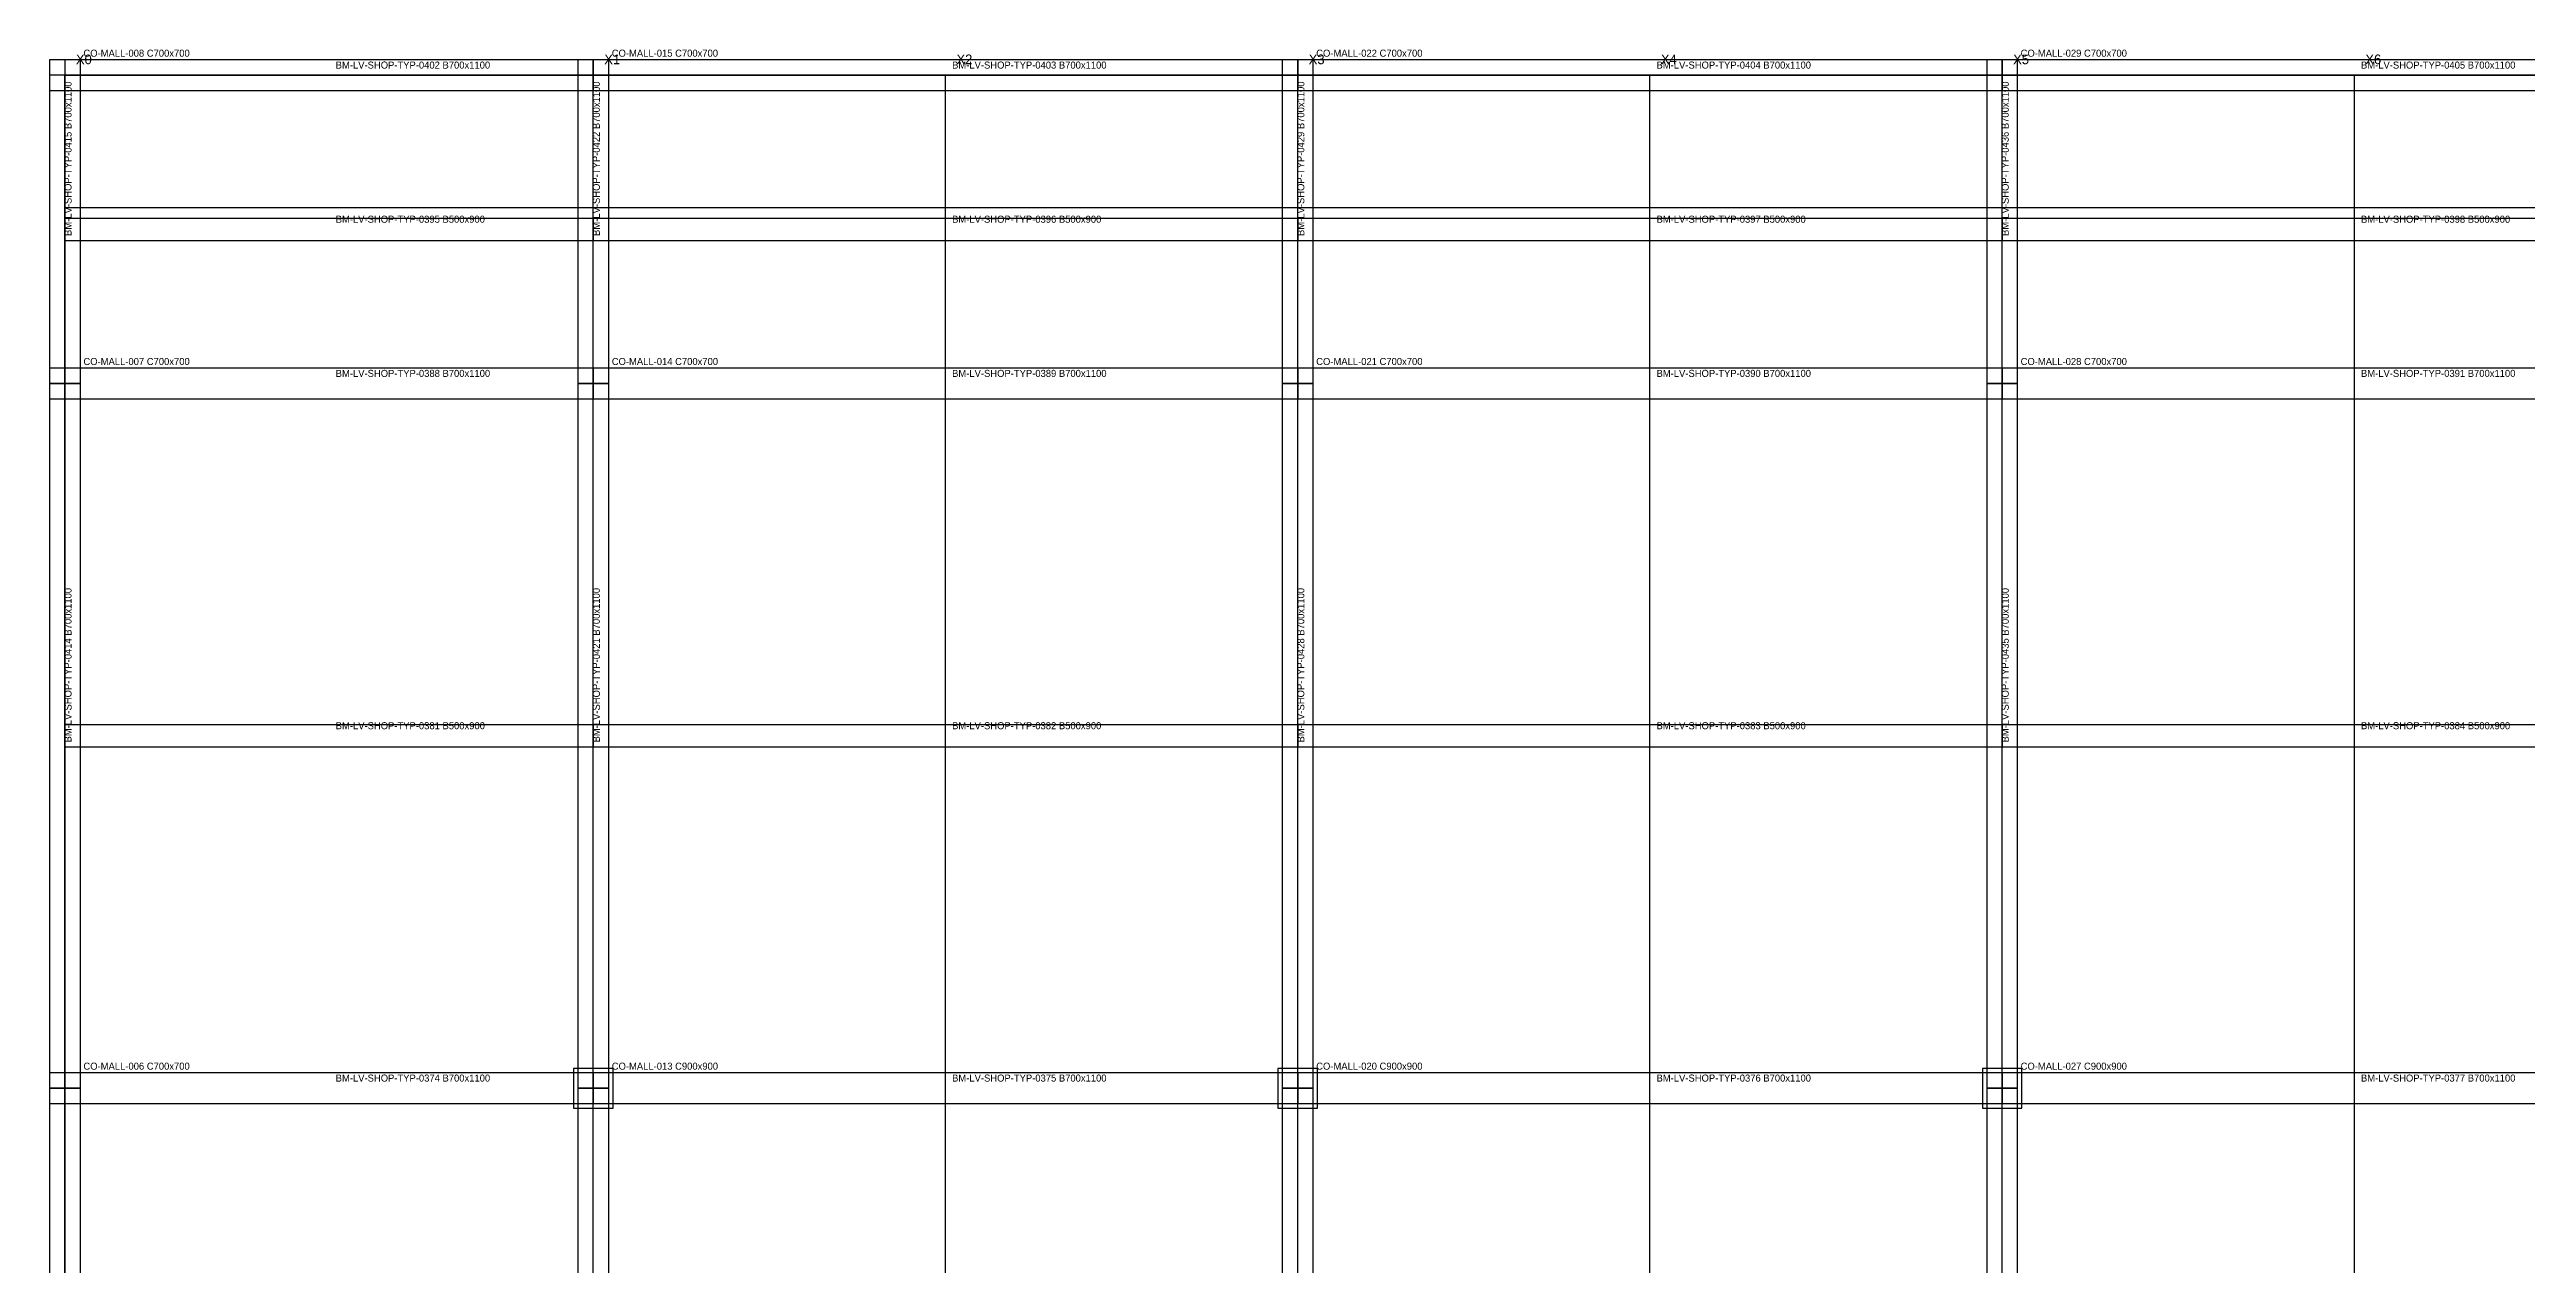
# Model space of a CAD drawing. Header units: millimetres. Extents: x -450 to 225826, y -254450 to 109948.
# Drawn here: x -350 to 55909, y -52002 to -24418 of the extents above; entities that cross this region are included whole.
import ezdxf

# ---------------------------------------------------------------- set-up
doc = ezdxf.new("R2010")
doc.units = ezdxf.units.MM
for name, color, linetype in [('LV-SHOP-TYP_BEAM', 5, 'Continuous'), ('LV-SHOP-TYP_COLUMN', 1, 'Continuous'), ('LV-SHOP-TYP_GRID', 8, 'Continuous'), ('LV-SHOP-TYP_KEEP_OUT', 4, 'Continuous'), ('LV-SHOP-TYP_SLAB', 7, 'Continuous'), ('TEXT', 7, 'Continuous')]:
    doc.layers.add(name, color=color, linetype=linetype)

msp = doc.modelspace()

# ---------------------------------------------------------------- linework, layer by layer
at = {"layer": 'LV-SHOP-TYP_BEAM'}
for points in [[(0, -24650), (0, -25350), (12000, -25350), (12000, -24650), (0, -24650)], [(12000, -24650), (12000, -25350), (28000, -25350), (28000, -24650), (12000, -24650)], [(28000, -24650), (28000, -25350), (44000, -25350), (44000, -24650), (28000, -24650)], [(44000, -24650), (44000, -25350), (60000, -25350), (60000, -24650), (44000, -24650)], [(-350, -32000), (350, -32000), (350, -25000), (-350, -25000), (-350, -32000)], [(11650, -32000), (12350, -32000), (12350, -25000), (11650, -25000), (11650, -32000)], [(27650, -32000), (28350, -32000), (28350, -25000), (27650, -25000), (27650, -32000)], [(43650, -32000), (44350, -32000), (44350, -25000), (43650, -25000), (43650, -32000)], [(0, -28250), (0, -28750), (12000, -28750), (12000, -28250), (0, -28250)], [(12000, -28250), (12000, -28750), (28000, -28750), (28000, -28250), (12000, -28250)], [(28000, -28250), (28000, -28750), (44000, -28750), (44000, -28250), (28000, -28250)], [(44000, -28250), (44000, -28750), (60000, -28750), (60000, -28250), (44000, -28250)], [(-350, -48000), (350, -48000), (350, -32000), (-350, -32000), (-350, -48000)], [(0, -31650), (0, -32350), (12000, -32350), (12000, -31650), (0, -31650)], [(11650, -48000), (12350, -48000), (12350, -32000), (11650, -32000), (11650, -48000)], [(12000, -31650), (12000, -32350), (28000, -32350), (28000, -31650), (12000, -31650)], [(27650, -48000), (28350, -48000), (28350, -32000), (27650, -32000), (27650, -48000)], [(28000, -31650), (28000, -32350), (44000, -32350), (44000, -31650), (28000, -31650)], [(43650, -48000), (44350, -48000), (44350, -32000), (43650, -32000), (43650, -48000)], [(44000, -31650), (44000, -32350), (60000, -32350), (60000, -31650), (44000, -31650)], [(0, -39750), (0, -40250), (12000, -40250), (12000, -39750), (0, -39750)], [(12000, -39750), (12000, -40250), (28000, -40250), (28000, -39750), (12000, -39750)], [(28000, -39750), (28000, -40250), (44000, -40250), (44000, -39750), (28000, -39750)], [(44000, -39750), (44000, -40250), (60000, -40250), (60000, -39750), (44000, -39750)], [(0, -47650), (0, -48350), (12000, -48350), (12000, -47650), (0, -47650)], [(12000, -47650), (12000, -48350), (28000, -48350), (28000, -47650), (12000, -47650)], [(28000, -47650), (28000, -48350), (44000, -48350), (44000, -47650), (28000, -47650)], [(44000, -47650), (44000, -48350), (60000, -48350), (60000, -47650), (44000, -47650)], [(-350, -64000), (350, -64000), (350, -48000), (-350, -48000), (-350, -64000)], [(11650, -64000), (12350, -64000), (12350, -48000), (11650, -48000), (11650, -64000)], [(27650, -64000), (28350, -64000), (28350, -48000), (27650, -48000), (27650, -64000)], [(43650, -64000), (44350, -64000), (44350, -48000), (43650, -48000), (43650, -64000)]]:
    msp.add_lwpolyline(points, close=True, dxfattribs=at)
at = {"layer": 'LV-SHOP-TYP_COLUMN'}
for points in [[(-350, -25350), (350, -25350), (350, -24650), (-350, -24650), (-350, -25350)], [(11650, -25350), (12350, -25350), (12350, -24650), (11650, -24650), (11650, -25350)], [(27650, -25350), (28350, -25350), (28350, -24650), (27650, -24650), (27650, -25350)], [(43650, -25350), (44350, -25350), (44350, -24650), (43650, -24650), (43650, -25350)], [(-350, -32350), (350, -32350), (350, -31650), (-350, -31650), (-350, -32350)], [(11650, -32350), (12350, -32350), (12350, -31650), (11650, -31650), (11650, -32350)], [(27650, -32350), (28350, -32350), (28350, -31650), (27650, -31650), (27650, -32350)], [(43650, -32350), (44350, -32350), (44350, -31650), (43650, -31650), (43650, -32350)], [(-350, -48350), (350, -48350), (350, -47650), (-350, -47650), (-350, -48350)], [(11550, -48450), (12450, -48450), (12450, -47550), (11550, -47550), (11550, -48450)], [(27550, -48450), (28450, -48450), (28450, -47550), (27550, -47550), (27550, -48450)], [(43550, -48450), (44450, -48450), (44450, -47550), (43550, -47550), (43550, -48450)]]:
    msp.add_lwpolyline(points, close=True, dxfattribs=at)
at = {"layer": 'LV-SHOP-TYP_GRID'}
for points in [[(0, -127000), (0, -25000)], [(0, -25000), (104000, -25000)], [(12000, -127000), (12000, -25000)], [(20000, -127000), (20000, -25000)], [(28000, -127000), (28000, -25000)], [(36000, -127000), (36000, -25000)], [(44000, -127000), (44000, -25000)], [(52000, -127000), (52000, -25000)], [(0, -28000), (104000, -28000)]]:
    msp.add_lwpolyline(points, dxfattribs=at)
at = {"layer": 'LV-SHOP-TYP_KEEP_OUT'}
msp.add_lwpolyline([(0, -28000), (104000, -28000), (104000, -25000), (0, -25000), (0, -28000)], close=True, dxfattribs=at)
at = {"layer": 'LV-SHOP-TYP_SLAB'}
msp.add_lwpolyline([(0, -127000), (104000, -127000), (104000, -25000), (0, -25000), (0, -127000)], close=True, dxfattribs=at)

# ---------------------------------------------------------------- texts
at = {"layer": 'TEXT'}
for s, height, p in [('X0', 220, (250, -24750)), ('CO-MALL-008 C700x700', 160, (420, -24580)), ('BM-LV-SHOP-TYP-0402 B700x1100', 160, (6150, -24850)), ('X1', 220, (12250, -24750)), ('CO-MALL-015 C700x700', 160, (12420, -24580)), ('BM-LV-SHOP-TYP-0403 B700x1100', 160, (20150, -24850)), ('X2', 220, (20250, -24750)), ('X3', 220, (28250, -24750)), ('CO-MALL-022 C700x700', 160, (28420, -24580)), ('BM-LV-SHOP-TYP-0404 B700x1100', 160, (36150, -24850)), ('X4', 220, (36250, -24750)), ('X5', 220, (44250, -24750)), ('CO-MALL-029 C700x700', 160, (44420, -24580)), ('BM-LV-SHOP-TYP-0405 B700x1100', 160, (52150, -24850)), ('X6', 220, (52250, -24750)), ('BM-LV-SHOP-TYP-0395 B500x900', 160, (6150, -28350)), ('BM-LV-SHOP-TYP-0396 B500x900', 160, (20150, -28350)), ('BM-LV-SHOP-TYP-0397 B500x900', 160, (36150, -28350)), ('BM-LV-SHOP-TYP-0398 B500x900', 160, (52150, -28350)), ('CO-MALL-007 C700x700', 160, (420, -31580)), ('CO-MALL-014 C700x700', 160, (12420, -31580)), ('CO-MALL-021 C700x700', 160, (28420, -31580)), ('CO-MALL-028 C700x700', 160, (44420, -31580)), ('BM-LV-SHOP-TYP-0388 B700x1100', 160, (6150, -31850)), ('BM-LV-SHOP-TYP-0389 B700x1100', 160, (20150, -31850)), ('BM-LV-SHOP-TYP-0390 B700x1100', 160, (36150, -31850)), ('BM-LV-SHOP-TYP-0391 B700x1100', 160, (52150, -31850)), ('BM-LV-SHOP-TYP-0381 B500x900', 160, (6150, -39850)), ('BM-LV-SHOP-TYP-0382 B500x900', 160, (20150, -39850)), ('BM-LV-SHOP-TYP-0383 B500x900', 160, (36150, -39850)), ('BM-LV-SHOP-TYP-0384 B500x900', 160, (52150, -39850)), ('CO-MALL-006 C700x700', 160, (420, -47580)), ('BM-LV-SHOP-TYP-0374 B700x1100', 160, (6150, -47850)), ('CO-MALL-013 C900x900', 160, (12420, -47580)), ('BM-LV-SHOP-TYP-0375 B700x1100', 160, (20150, -47850)), ('CO-MALL-020 C900x900', 160, (28420, -47580)), ('BM-LV-SHOP-TYP-0376 B700x1100', 160, (36150, -47850)), ('CO-MALL-027 C900x900', 160, (44420, -47580)), ('BM-LV-SHOP-TYP-0377 B700x1100', 160, (52150, -47850))]:
    msp.add_text(s, height=height, dxfattribs=at).set_placement(p)
for s, p in [('BM-LV-SHOP-TYP-0415 B700x1100', (150, -28650)), ('BM-LV-SHOP-TYP-0422 B700x1100', (12150, -28650)), ('BM-LV-SHOP-TYP-0429 B700x1100', (28150, -28650)), ('BM-LV-SHOP-TYP-0436 B700x1100', (44150, -28650)), ('BM-LV-SHOP-TYP-0414 B700x1100', (150, -40150)), ('BM-LV-SHOP-TYP-0421 B700x1100', (12150, -40150)), ('BM-LV-SHOP-TYP-0428 B700x1100', (28150, -40150)), ('BM-LV-SHOP-TYP-0435 B700x1100', (44150, -40150))]:
    msp.add_text(s, height=160, rotation=90, dxfattribs=at).set_placement(p)

doc.saveas('drawing.dxf')
